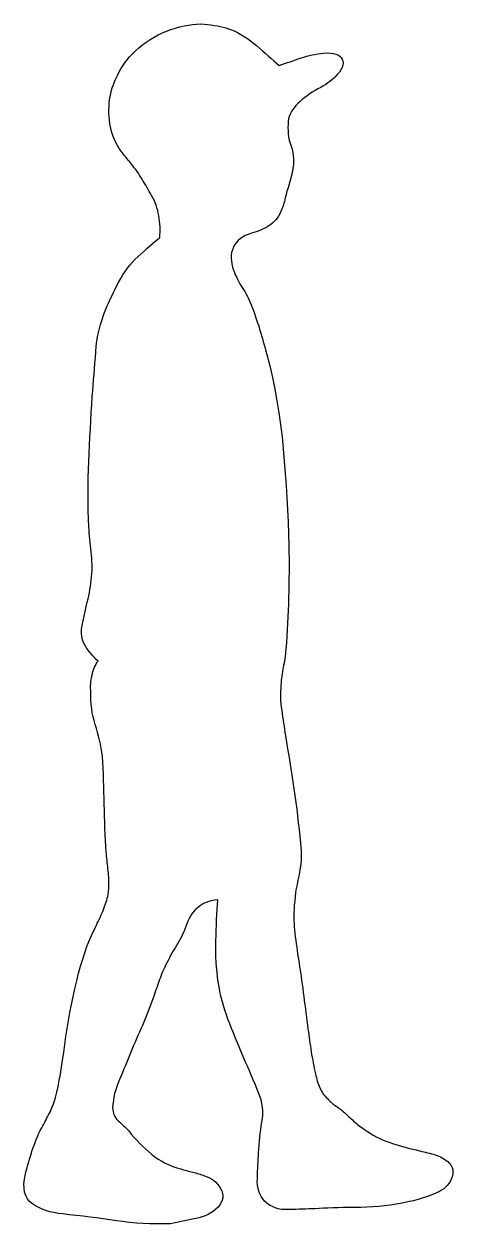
# Model space of a CAD drawing. Extents: x -1184 to 1336, y -612 to 662.
# Drawn here: x 881 to 1336, y -612 to 662 of the extents above; entities that cross this region are included whole.
import ezdxf

# ---------------------------------------------------------------- set-up
doc = ezdxf.new("R2010")
doc.units = 0
doc.header["$LTSCALE"] = 20
doc.layers.add('_____1', color=7, linetype='CONTINUOUS')

msp = doc.modelspace()

# ---------------------------------------------------------------- linework, layer by layer
at = {"layer": '_____1', "color": 0, "linetype": 'CONTINUOUS', "flags": 128}
msp.add_lwpolyline([(1152.1, 617.7), (1155, 618.7), (1157.8, 619.7), (1160.7, 620.8), (1163.6, 621.8), (1166.5, 622.8), (1169.4, 623.7), (1172.3, 624.7), (1175.2, 625.7), (1178.2, 626.6), (1181.1, 627.5), (1184.1, 628.3), (1187, 628.9), (1190, 629.5), (1193, 630.1), (1196.1, 630.5), (1199.1, 630.8), (1199.1, 630.8), (1199.1, 630.8), (1203, 631), (1206.4, 630.9), (1209.5, 630.5), (1212.1, 629.9), (1214.4, 628.9), (1216.3, 627.7), (1217.8, 626.2), (1218.9, 624.4), (1219.6, 622.4), (1219.8, 620.3), (1219.5, 618), (1218.8, 615.7), (1217.6, 613.3), (1215.9, 610.8), (1213.7, 608.2), (1211.1, 605.5), (1211.1, 605.5), (1211.1, 605.5), (1209.5, 604), (1207.8, 602.4), (1205.9, 600.8), (1203.7, 599.2), (1201.4, 597.6), (1198.8, 596), (1196.1, 594.4), (1193.1, 592.8), (1190.1, 591.2), (1187.2, 589.4), (1184.4, 587.6), (1181.7, 585.7), (1179.1, 583.8), (1176.6, 581.7), (1174.2, 579.6), (1171.9, 577.4), (1169.8, 575.2), (1167.9, 572.9), (1166.3, 570.6), (1164.9, 568.3), (1163.7, 566), (1162.8, 563.6), (1162.1, 561.2), (1161.7, 558.8), (1161.7, 558.8), (1161.7, 558.8), (1161.4, 555.4), (1161.3, 551.9), (1161.4, 548.5), (1161.7, 545.1), (1162.1, 541.8), (1162.8, 538.5), (1163.6, 535.2), (1164.7, 532), (1165.7, 528.8), (1166.5, 525.5), (1167, 522.3), (1167.3, 519), (1167.3, 515.6), (1167.1, 512.3), (1166.7, 508.9), (1166, 505.5), (1166, 505.5), (1166, 505.5), (1165.8, 504.6), (1165.7, 503.7), (1165.5, 502.8), (1165.3, 501.9), (1165.1, 501), (1164.9, 500.1), (1164.7, 499.3), (1164.5, 498.4), (1164.2, 497.5), (1164, 496.6), (1163.7, 495.7), (1163.5, 494.8), (1163.2, 493.9), (1163, 493.1), (1162.7, 492.2), (1162.5, 491.3), (1162.5, 491.3), (1162.5, 491.3), (1161.9, 489.6), (1161.4, 487.8), (1160.8, 486), (1160.3, 484.3), (1159.9, 482.5), (1159.4, 480.6), (1158.9, 478.8), (1158.5, 477), (1158.1, 475.1), (1157.6, 473.3), (1157, 471.5), (1156.5, 469.7), (1155.8, 467.9), (1155.2, 466.2), (1154.5, 464.5), (1153.7, 462.8), (1153.7, 462.8), (1153.7, 462.8), (1152.6, 460.3), (1151.3, 458), (1149.9, 455.9), (1148.4, 453.9), (1146.7, 452.1), (1145, 450.4), (1143.1, 448.9), (1141, 447.6), (1138.9, 446.3), (1136.8, 445.2), (1134.5, 444.1), (1132.3, 443), (1129.9, 442.1), (1127.5, 441.2), (1125.1, 440.4), (1122.6, 439.7), (1122.6, 439.7), (1122.6, 439.7), (1119.2, 438.5), (1116, 437.2), (1113.2, 435.6), (1110.6, 433.9), (1108.4, 431.9), (1106.4, 429.7), (1104.8, 427.4), (1103.4, 424.8), (1102.4, 422.1), (1101.6, 419.3), (1101.2, 416.4), (1101.1, 413.4), (1101.3, 410.3), (1101.7, 407.1), (1102.5, 403.9), (1103.6, 400.5), (1103.6, 400.5), (1103.6, 400.5), (1104.6, 398.1), (1105.5, 395.7), (1106.6, 393.4), (1107.7, 391.1), (1108.9, 388.8), (1110.1, 386.6), (1111.4, 384.4), (1112.8, 382.3), (1114.2, 380.1), (1115.5, 377.9), (1116.7, 375.7), (1118, 373.4), (1119.1, 371.1), (1120.2, 368.8), (1121.2, 366.4), (1122.2, 363.9), (1122.2, 363.9), (1122.2, 363.9), (1123.5, 360.8), (1124.7, 357.6), (1125.9, 354.4), (1127, 351.2), (1128.1, 347.9), (1129.2, 344.6), (1130.3, 341.3), (1131.3, 338), (1132.2, 334.6), (1133.2, 331.2), (1134.2, 327.9), (1135.1, 324.5), (1136.1, 321.2), (1137, 317.8), (1137.9, 314.5), (1138.9, 311.2), (1138.9, 311.2), (1138.9, 311.2), (1142, 299), (1144.8, 286.8), (1147.4, 274.4), (1149.7, 261.9), (1151.8, 249.3), (1153.6, 236.6), (1155.1, 223.8), (1156.3, 210.9), (1157.4, 197.9), (1158.4, 184.9), (1159.3, 172), (1160.1, 159.2), (1160.8, 146.3), (1161.4, 133.6), (1161.9, 120.8), (1162.3, 108.1), (1162.3, 108.1), (1162.3, 108.1), (1162.4, 101.3), (1162.5, 94.4), (1162.5, 87.6), (1162.5, 80.7), (1162.4, 73.8), (1162.3, 67), (1162.2, 60.1), (1162, 53.2), (1161.8, 46.3), (1161.6, 39.5), (1161.3, 32.6), (1160.9, 25.8), (1160.6, 18.9), (1160.2, 12.1), (1159.7, 5.2), (1159.2, -1.6), (1159.2, -1.6), (1159.2, -1.6), (1158.9, -4.2), (1158.6, -6.7), (1158.3, -9.2), (1158, -11.6), (1157.6, -14), (1157.2, -16.4), (1156.8, -18.7), (1156.4, -21), (1155.9, -23.3), (1155.5, -25.6), (1155.2, -27.9), (1154.8, -30.2), (1154.6, -32.5), (1154.3, -34.9), (1154.1, -37.2), (1153.9, -39.6), (1153.9, -39.6), (1153.9, -39.6), (1153.7, -42.9), (1153.5, -46.3), (1153.4, -49.7), (1153.5, -53), (1153.6, -56.4), (1153.9, -59.8), (1154.3, -63.1), (1154.7, -66.5), (1155.2, -69.9), (1155.7, -73.3), (1156.2, -76.6), (1156.7, -80), (1157.2, -83.3), (1157.7, -86.7), (1158.2, -90), (1158.7, -93.3), (1158.7, -93.3), (1158.7, -93.3), (1159.9, -100.3), (1161, -107.3), (1162.2, -114.3), (1163.3, -121.4), (1164.4, -128.4), (1165.5, -135.5), (1166.6, -142.7), (1167.6, -149.8), (1168.6, -157), (1169.6, -164.2), (1170.6, -171.4), (1171.5, -178.6), (1172.3, -185.8), (1173.2, -193), (1173.9, -200.2), (1174.7, -207.4), (1174.7, -207.4), (1174.7, -207.4), (1175.1, -211.9), (1175.4, -216.4), (1175.4, -220.8), (1175.3, -225.2), (1174.9, -229.6), (1174.4, -234), (1173.7, -238.3), (1172.8, -242.6), (1171.8, -246.9), (1171, -251.3), (1170.2, -255.6), (1169.5, -260), (1169, -264.4), (1168.5, -268.8), (1168.1, -273.2), (1167.9, -277.7), (1167.9, -277.7), (1167.9, -277.7), (1167.7, -281.3), (1167.7, -285), (1167.7, -288.7), (1167.9, -292.3), (1168.1, -296), (1168.3, -299.6), (1168.7, -303.3), (1169.1, -306.9), (1169.6, -310.6), (1170.1, -314.2), (1170.6, -317.8), (1171.1, -321.4), (1171.6, -325), (1172.2, -328.7), (1172.8, -332.3), (1173.4, -335.9), (1173.4, -335.9), (1173.4, -335.9), (1174, -340.1), (1174.6, -344.4), (1175.2, -348.7), (1175.8, -353), (1176.4, -357.3), (1177, -361.6), (1177.6, -365.9), (1178.1, -370.2), (1178.7, -374.5), (1179.3, -378.9), (1179.8, -383.2), (1180.4, -387.5), (1181, -391.8), (1181.5, -396.2), (1182.1, -400.5), (1182.6, -404.8), (1182.6, -404.8), (1182.6, -404.8), (1183, -407.8), (1183.4, -410.8), (1183.8, -413.8), (1184.3, -416.8), (1184.7, -419.8), (1185.1, -422.8), (1185.6, -425.8), (1186, -428.8), (1186.5, -431.8), (1187, -434.8), (1187.6, -437.8), (1188.1, -440.7), (1188.7, -443.7), (1189.3, -446.6), (1190, -449.5), (1190.6, -452.4), (1190.6, -452.4), (1190.6, -452.4), (1191, -454.4), (1191.5, -456.3), (1192, -458.2), (1192.5, -460.1), (1193.1, -461.8), (1193.7, -463.6), (1194.3, -465.3), (1195, -466.9), (1195.8, -468.5), (1196.6, -470.1), (1197.5, -471.6), (1198.5, -473.1), (1199.5, -474.5), (1200.7, -475.9), (1201.9, -477.3), (1203.3, -478.6), (1203.3, -478.6), (1203.3, -478.6), (1204.2, -479.7), (1205.2, -480.7), (1206.3, -481.6), (1207.3, -482.5), (1208.3, -483.4), (1209.4, -484.3), (1210.4, -485.1), (1211.5, -485.8), (1212.6, -486.6), (1213.7, -487.4), (1214.8, -488.2), (1215.9, -489.1), (1217, -489.9), (1218.1, -490.8), (1219.2, -491.7), (1220.3, -492.6), (1220.3, -492.6), (1220.3, -492.6), (1221.7, -493.8), (1223, -495.1), (1224.3, -496.3), (1225.6, -497.5), (1227, -498.7), (1228.3, -500), (1229.7, -501.2), (1231, -502.4), (1232.4, -503.6), (1233.8, -504.8), (1235.2, -506), (1236.6, -507.1), (1238.1, -508.2), (1239.6, -509.3), (1241.1, -510.3), (1242.6, -511.3), (1242.6, -511.3), (1242.6, -511.3), (1245.6, -513.4), (1248.6, -515.4), (1251.7, -517.2), (1254.9, -519), (1258.2, -520.6), (1261.6, -522.2), (1265.1, -523.6), (1268.7, -524.9), (1272.3, -526.2), (1275.9, -527.3), (1279.5, -528.4), (1283.1, -529.5), (1286.7, -530.5), (1290.3, -531.4), (1293.9, -532.3), (1297.5, -533.1), (1297.5, -533.1), (1297.5, -533.1), (1299.5, -533.6), (1301.4, -534.1), (1303.4, -534.6), (1305.4, -535.1), (1307.4, -535.5), (1309.5, -536), (1311.5, -536.5), (1313.6, -537), (1315.6, -537.5), (1317.6, -538.2), (1319.6, -538.8), (1321.4, -539.6), (1323.2, -540.5), (1325, -541.4), (1326.7, -542.5), (1328.3, -543.6), (1328.3, -543.6), (1328.3, -543.6), (1330.8, -545.4), (1332.8, -547.4), (1334.4, -549.5), (1335.5, -551.7), (1336.2, -554), (1336.4, -556.4), (1336.2, -558.9), (1335.6, -561.5), (1334.6, -564), (1333.4, -566.4), (1332, -568.6), (1330.4, -570.7), (1328.6, -572.5), (1326.6, -574.2), (1324.4, -575.7), (1322.1, -577.1), (1322.1, -577.1), (1322.1, -577.1), (1318.2, -578.9), (1314, -580.7), (1309.5, -582.4), (1304.7, -584), (1299.6, -585.5), (1294.2, -586.9), (1288.5, -588.2), (1282.5, -589.4), (1276.3, -590.5), (1270.1, -591.5), (1263.9, -592.3), (1257.6, -593), (1251.3, -593.5), (1245, -593.9), (1238.6, -594.1), (1232.2, -594.2), (1226, -594.3), (1220, -594.3), (1214.3, -594.4), (1208.9, -594.6), (1203.8, -594.8), (1199, -595), (1194.5, -595.3), (1190.3, -595.6), (1190.3, -595.6), (1190.3, -595.6), (1187, -595.6), (1183.6, -595.7), (1180.2, -595.8), (1176.7, -595.9), (1173.1, -596), (1169.4, -596.1), (1165.7, -596.3), (1161.9, -596.4), (1158.1, -596.4), (1154.5, -596.1), (1151.1, -595.5), (1147.9, -594.5), (1144.8, -593.2), (1141.9, -591.6), (1139.1, -589.7), (1136.5, -587.4), (1136.5, -587.4), (1136.5, -587.4), (1134.6, -585), (1132.9, -582.4), (1131.5, -579.6), (1130.4, -576.7), (1129.6, -573.6), (1129.1, -570.3), (1128.8, -566.8), (1128.9, -563.2), (1129, -559.5), (1129.2, -555.9), (1129.4, -552.4), (1129.5, -549), (1129.7, -545.7), (1129.9, -542.4), (1130, -539.3), (1130.1, -536.3), (1130.1, -536.3), (1130.1, -536.3), (1130.4, -532.1), (1130.7, -527.9), (1131, -523.8), (1131.4, -519.6), (1131.9, -515.6), (1132.5, -511.5), (1133.1, -507.5), (1133.8, -503.6), (1134.4, -499.6), (1134.7, -495.7), (1134.6, -491.7), (1134.3, -487.8), (1133.7, -483.9), (1132.8, -480), (1131.6, -476.1), (1130.1, -472.3), (1130.1, -472.3), (1130.1, -472.3), (1128.3, -467.8), (1126.4, -463.2), (1124.4, -458.6), (1122.4, -453.8), (1120.4, -449), (1118.3, -444.1), (1116.1, -439.1), (1113.9, -434), (1111.7, -428.9), (1109.6, -423.8), (1107.5, -418.8), (1105.4, -413.8), (1103.4, -408.9), (1101.5, -404), (1099.6, -399.1), (1097.7, -394.3), (1096, -389.5), (1094.4, -384.7), (1092.9, -379.8), (1091.5, -374.9), (1090.3, -369.9), (1089.2, -364.9), (1088.2, -359.9), (1087.4, -354.8), (1086.7, -349.7), (1086.1, -344.4), (1085.7, -339.1), (1085.3, -333.7), (1085, -328.2), (1084.9, -322.6), (1084.9, -316.9), (1085, -311.2), (1085.1, -305.4), (1085.3, -299.7), (1085.5, -294.1), (1085.7, -288.7), (1085.9, -283.3), (1086.2, -278), (1086.5, -272.8), (1086.8, -267.7), (1086.8, -267.7), (1083.5, -268.1), (1080.4, -268.7), (1077.4, -269.5), (1074.6, -270.5), (1071.9, -271.7), (1069.5, -273.1), (1067.2, -274.6), (1065, -276.4), (1063, -278.3), (1061.2, -280.4), (1059.5, -282.6), (1057.9, -285), (1056.5, -287.5), (1055.2, -290.2), (1054, -293), (1053, -296), (1053, -296), (1053, -296), (1051.9, -298.7), (1050.8, -301.5), (1049.6, -304.1), (1048.3, -306.8), (1047, -309.4), (1045.6, -311.9), (1044.2, -314.4), (1042.7, -316.9), (1041.2, -319.3), (1039.7, -321.8), (1038.3, -324.3), (1036.9, -326.8), (1035.5, -329.3), (1034.1, -331.9), (1032.8, -334.5), (1031.6, -337.1), (1031.6, -337.1), (1031.6, -337.1), (1030.6, -339.2), (1029.6, -341.3), (1028.6, -343.5), (1027.7, -345.6), (1026.9, -347.8), (1026, -349.9), (1025.2, -352.1), (1024.4, -354.3), (1023.6, -356.5), (1022.9, -358.7), (1022.1, -361), (1021.3, -363.2), (1020.5, -365.4), (1019.8, -367.6), (1019, -369.8), (1018.2, -372), (1018.2, -372), (1018.2, -372), (1016.9, -375.7), (1015.6, -379.4), (1014.2, -383.1), (1012.8, -386.7), (1011.4, -390.3), (1009.9, -393.9), (1008.4, -397.5), (1006.9, -401), (1005.3, -404.6), (1003.8, -408.1), (1002.2, -411.7), (1000.7, -415.2), (999.2, -418.8), (997.6, -422.3), (996.1, -425.9), (994.6, -429.4), (994.6, -429.4), (994.6, -429.4), (993.2, -432.9), (991.8, -436.4), (990.4, -439.9), (988.9, -443.5), (987.4, -447.1), (985.9, -450.8), (984.3, -454.5), (982.7, -458.2), (981.1, -461.9), (979.7, -465.7), (978.6, -469.4), (977.5, -473.2), (976.7, -477), (976.1, -480.7), (975.6, -484.5), (975.3, -488.3), (975.3, -488.3), (975.3, -488.3), (975.5, -490.3), (975.8, -492.3), (976.3, -494.2), (976.9, -495.9), (977.7, -497.6), (978.8, -499.2), (979.9, -500.6), (981.3, -502), (982.7, -503.3), (984.1, -504.7), (985.5, -506), (986.9, -507.4), (988.3, -508.7), (989.7, -510.1), (991, -511.5), (992.4, -512.9), (992.4, -512.9), (992.4, -512.9), (995.1, -516.2), (998, -519.5), (1000.9, -522.8), (1003.9, -525.9), (1007, -529), (1010.2, -531.9), (1013.4, -534.8), (1016.7, -537.7), (1020.2, -540.4), (1023.7, -542.8), (1027.4, -545.1), (1031.2, -547.1), (1035.2, -549), (1039.2, -550.6), (1043.4, -552), (1047.7, -553.2), (1047.7, -553.2), (1047.7, -553.2), (1049.3, -553.7), (1050.8, -554.1), (1052.4, -554.6), (1053.9, -555), (1055.5, -555.5), (1057.1, -555.9), (1058.7, -556.3), (1060.4, -556.7), (1062, -557.1), (1063.6, -557.5), (1065.2, -557.9), (1066.8, -558.4), (1068.3, -558.9), (1069.8, -559.4), (1071.4, -559.9), (1072.9, -560.5), (1072.9, -560.5), (1072.9, -560.5), (1075.6, -561.5), (1078.1, -562.6), (1080.5, -564), (1082.7, -565.6), (1084.8, -567.4), (1086.6, -569.4), (1088.4, -571.6), (1089.9, -574.1), (1091.1, -576.6), (1091.9, -579.1), (1092.3, -581.6), (1092.1, -584), (1091.6, -586.5), (1090.6, -588.9), (1089.1, -591.3), (1087.2, -593.8), (1087.2, -593.8), (1087.2, -593.8), (1084.8, -596), (1082.2, -598.1), (1079.5, -599.9), (1076.6, -601.6), (1073.6, -603), (1070.4, -604.2), (1067.1, -605.1), (1063.7, -605.9), (1060.1, -606.6), (1056.7, -607.2), (1053.2, -607.9), (1049.9, -608.6), (1046.5, -609.3), (1043.3, -610), (1040, -610.8), (1036.8, -611.5), (1036.8, -611.5), (1029.5, -611.6), (1022.2, -611.6), (1014.9, -611.4), (1007.7, -611.1), (1000.5, -610.6), (993.4, -609.9), (986.3, -609.1), (979.3, -608.1), (972.3, -607.1), (965.3, -606.1), (958.2, -605.2), (951.1, -604.3), (944, -603.4), (936.8, -602.6), (929.6, -601.8), (922.4, -601), (922.4, -601), (922.4, -601), (917.7, -600.5), (913.1, -599.6), (908.8, -598.6), (904.6, -597.4), (900.7, -595.9), (897, -594.2), (893.5, -592.3), (890.2, -590.2), (887.3, -587.7), (884.9, -584.8), (883.2, -581.5), (882, -577.8), (881.4, -573.6), (881.3, -569), (881.8, -564), (882.9, -558.5), (882.9, -558.5), (882.9, -558.5), (883.7, -555.3), (884.5, -552.1), (885.4, -549), (886.3, -545.8), (887.2, -542.7), (888.1, -539.6), (889.1, -536.5), (890.1, -533.4), (891.2, -530.3), (892.3, -527.2), (893.4, -524.2), (894.6, -521.2), (895.9, -518.2), (897.2, -515.3), (898.6, -512.4), (900.1, -509.5), (900.1, -509.5), (900.1, -509.5), (901.2, -507.5), (902.2, -505.6), (903.3, -503.6), (904.3, -501.7), (905.3, -499.7), (906.3, -497.8), (907.3, -495.9), (908.3, -494), (909.3, -492.1), (910.2, -490.1), (911, -488.1), (911.9, -486.1), (912.7, -484), (913.4, -481.9), (914.1, -479.7), (914.8, -477.5), (914.8, -477.5), (914.8, -477.5), (916.1, -471.9), (917.4, -465.8), (918.6, -459.4), (919.9, -452.5), (921.1, -445.3), (922.3, -437.7), (923.5, -429.7), (924.6, -421.3), (925.8, -412.7), (927.1, -404.2), (928.5, -395.7), (930, -387.2), (931.7, -378.8), (933.4, -370.4), (935.3, -362), (937.3, -353.7), (939.3, -345.6), (941.4, -338), (943.6, -330.7), (945.9, -323.8), (948.1, -317.3), (950.5, -311.2), (952.9, -305.6), (955.4, -300.3), (955.4, -300.3), (955.4, -300.3), (956.3, -298.4), (957.2, -296.5), (958.1, -294.5), (959.1, -292.5), (960, -290.5), (961, -288.4), (962, -286.3), (962.9, -284.2), (963.9, -282.1), (964.8, -280), (965.7, -277.9), (966.5, -275.8), (967.2, -273.8), (967.9, -271.8), (968.6, -269.8), (969.2, -267.9), (969.7, -265.9), (970.1, -264), (970.5, -262), (970.8, -260), (971.1, -258.1), (971.3, -256.1), (971.4, -254.1), (971.4, -252), (971.4, -250), (971.3, -247.9), (971.3, -245.8), (971.2, -243.7), (971, -241.5), (970.9, -239.2), (970.6, -236.9), (970.4, -234.6), (970.2, -232.3), (969.9, -230), (969.7, -227.8), (969.4, -225.6), (969.2, -223.4), (969, -221.3), (968.8, -219.2), (968.6, -217.1), (968.6, -217.1), (968.6, -217.1), (968.2, -210.8), (967.8, -204.5), (967.5, -198.2), (967.2, -191.8), (967, -185.4), (966.8, -179), (966.6, -172.6), (966.4, -166.2), (966.3, -159.8), (966.1, -153.4), (965.9, -147), (965.7, -140.6), (965.5, -134.3), (965.2, -128), (964.9, -121.7), (964.5, -115.4), (964.5, -115.4), (964.5, -115.4), (963.9, -111.1), (963.1, -106.8), (962.3, -102.5), (961.3, -98.3), (960.3, -94.1), (959.2, -89.9), (958.1, -85.7), (956.8, -81.6), (955.6, -77.5), (954.6, -73.3), (953.7, -69.1), (953.1, -64.8), (952.6, -60.5), (952.3, -56.1), (952.2, -51.6), (952.3, -47.1), (952.3, -47.1), (952.3, -47.1), (952.1, -45), (952, -42.9), (952, -40.7), (952.1, -38.5), (952.3, -36.2), (952.6, -33.9), (953, -31.6), (953.5, -29.2), (954, -26.9), (954.6, -24.6), (955.3, -22.6), (956.1, -20.6), (957, -18.8), (957.9, -17.1), (958.9, -15.6), (960, -14.2), (960, -14.2), (958, -12.5), (956.1, -10.6), (954.3, -8.7), (952.5, -6.7), (950.8, -4.6), (949.2, -2.4), (947.7, -0.1), (946.2, 2.3), (944.9, 4.7), (943.9, 7.2), (943.1, 9.6), (942.5, 12.1), (942.2, 14.5), (942.2, 16.9), (942.4, 19.4), (942.8, 21.8), (942.8, 21.8), (942.8, 21.8), (943.4, 25.2), (944.1, 28.5), (944.7, 31.8), (945.4, 35.1), (946.2, 38.5), (946.9, 41.8), (947.7, 45.1), (948.5, 48.4), (949.3, 51.7), (950, 55), (950.7, 58.3), (951.3, 61.7), (951.8, 65), (952.3, 68.3), (952.7, 71.7), (953, 75), (953, 75), (953, 75), (953.3, 78.4), (953.5, 81.7), (953.5, 85), (953.5, 88.3), (953.4, 91.6), (953.2, 94.9), (952.9, 98.2), (952.5, 101.5), (952.1, 104.8), (951.8, 108.1), (951.4, 111.4), (951.1, 114.7), (950.8, 118.1), (950.6, 121.4), (950.4, 124.8), (950.2, 128.1), (950.2, 128.1), (950.2, 128.1), (949.8, 136.8), (949.5, 145.5), (949.3, 154.2), (949.3, 162.9), (949.3, 171.6), (949.4, 180.2), (949.6, 188.9), (950, 197.5), (950.4, 206.2), (950.8, 214.8), (951.2, 223.4), (951.7, 232.1), (952.2, 240.7), (952.6, 249.4), (953.2, 258), (953.7, 266.6), (953.7, 266.6), (953.7, 266.6), (954.2, 272.5), (954.7, 278.3), (955.1, 284.2), (955.6, 290.1), (956.1, 296), (956.5, 301.9), (957, 307.9), (957.4, 313.8), (958, 319.8), (958.7, 325.6), (959.7, 331.4), (961, 337.1), (962.4, 342.8), (964.1, 348.3), (966.1, 353.8), (968.2, 359.2), (968.2, 359.2), (968.2, 359.2), (969.7, 362.6), (971.2, 366.1), (972.8, 369.6), (974.5, 373.1), (976.2, 376.8), (978, 380.5), (979.9, 384.2), (981.8, 388), (983.9, 391.8), (986.1, 395.5), (988.5, 399.1), (991, 402.5), (993.7, 405.8), (996.5, 409), (999.4, 412.1), (1002.5, 415.1), (1005.7, 417.9), (1008.7, 420.7), (1011.7, 423.4), (1014.6, 425.9), (1017.4, 428.4), (1020.1, 430.8), (1022.8, 433.1), (1025.3, 435.3), (1025.3, 435.3), (1025.5, 438.1), (1025.7, 441), (1025.7, 443.8), (1025.6, 446.7), (1025.5, 449.6), (1025.2, 452.5), (1024.8, 455.4), (1024.4, 458.3), (1023.8, 461.2), (1023.2, 464), (1022.4, 466.8), (1021.5, 469.5), (1020.4, 472.1), (1019.3, 474.7), (1018, 477.2), (1016.6, 479.7), (1016.6, 479.7), (1016.6, 479.7), (1015.4, 481.9), (1014.2, 484.1), (1012.9, 486.3), (1011.7, 488.5), (1010.5, 490.7), (1009.2, 492.9), (1007.9, 495), (1006.7, 497.1), (1005.4, 499.2), (1004, 501.3), (1002.7, 503.4), (1001.3, 505.4), (999.8, 507.4), (998.3, 509.3), (996.8, 511.3), (995.3, 513.2), (995.3, 513.2), (995.3, 513.2), (994.2, 514.6), (993.1, 515.9), (992, 517.3), (990.9, 518.7), (989.8, 520), (988.7, 521.4), (987.6, 522.7), (986.5, 524), (985.4, 525.4), (984.3, 526.8), (983.3, 528.2), (982.4, 529.7), (981.4, 531.2), (980.5, 532.7), (979.7, 534.3), (978.8, 535.9), (978.8, 535.9), (978.8, 535.9), (977.3, 539.1), (976, 542.3), (974.9, 545.7), (973.9, 549), (973, 552.5), (972.4, 556), (971.9, 559.6), (971.6, 563.2), (971.4, 566.9), (971.4, 570.5), (971.5, 574.1), (971.7, 577.6), (972.1, 581.2), (972.7, 584.7), (973.4, 588.1), (974.2, 591.5), (974.2, 591.5), (974.2, 591.5), (974.9, 594), (975.8, 596.6), (976.8, 599.3), (978, 602), (979.3, 604.9), (980.8, 607.9), (982.4, 611), (984.1, 614.2), (986, 617.5), (988.2, 620.7), (990.7, 623.9), (993.4, 627.1), (996.4, 630.2), (999.7, 633.4), (1003.3, 636.5), (1007.1, 639.6), (1011, 642.5), (1015.1, 645.3), (1019.3, 647.8), (1023.6, 650.2), (1028.1, 652.3), (1032.6, 654.2), (1037.2, 656), (1042, 657.5), (1046.7, 658.8), (1051.3, 659.8), (1055.7, 660.7), (1060.1, 661.3), (1064.3, 661.6), (1068.3, 661.8), (1072.3, 661.7), (1076, 661.3), (1079.7, 660.9), (1083.2, 660.3), (1086.5, 659.7), (1089.6, 659.1), (1092.6, 658.4), (1095.4, 657.6), (1098.1, 656.8), (1100.5, 656), (1100.5, 656), (1100.5, 656), (1104.3, 654.4), (1107.9, 652.6), (1111.5, 650.7), (1115, 648.6), (1118.4, 646.4), (1121.7, 644), (1124.9, 641.5), (1128, 638.8), (1131.1, 636.1), (1134.2, 633.4), (1137.2, 630.7), (1140.2, 628.1), (1143.2, 625.4), (1146.2, 622.8), (1149.1, 620.3), (1152.1, 617.7), (1152.1, 617.7)], dxfattribs=at)

doc.saveas('drawing.dxf')
